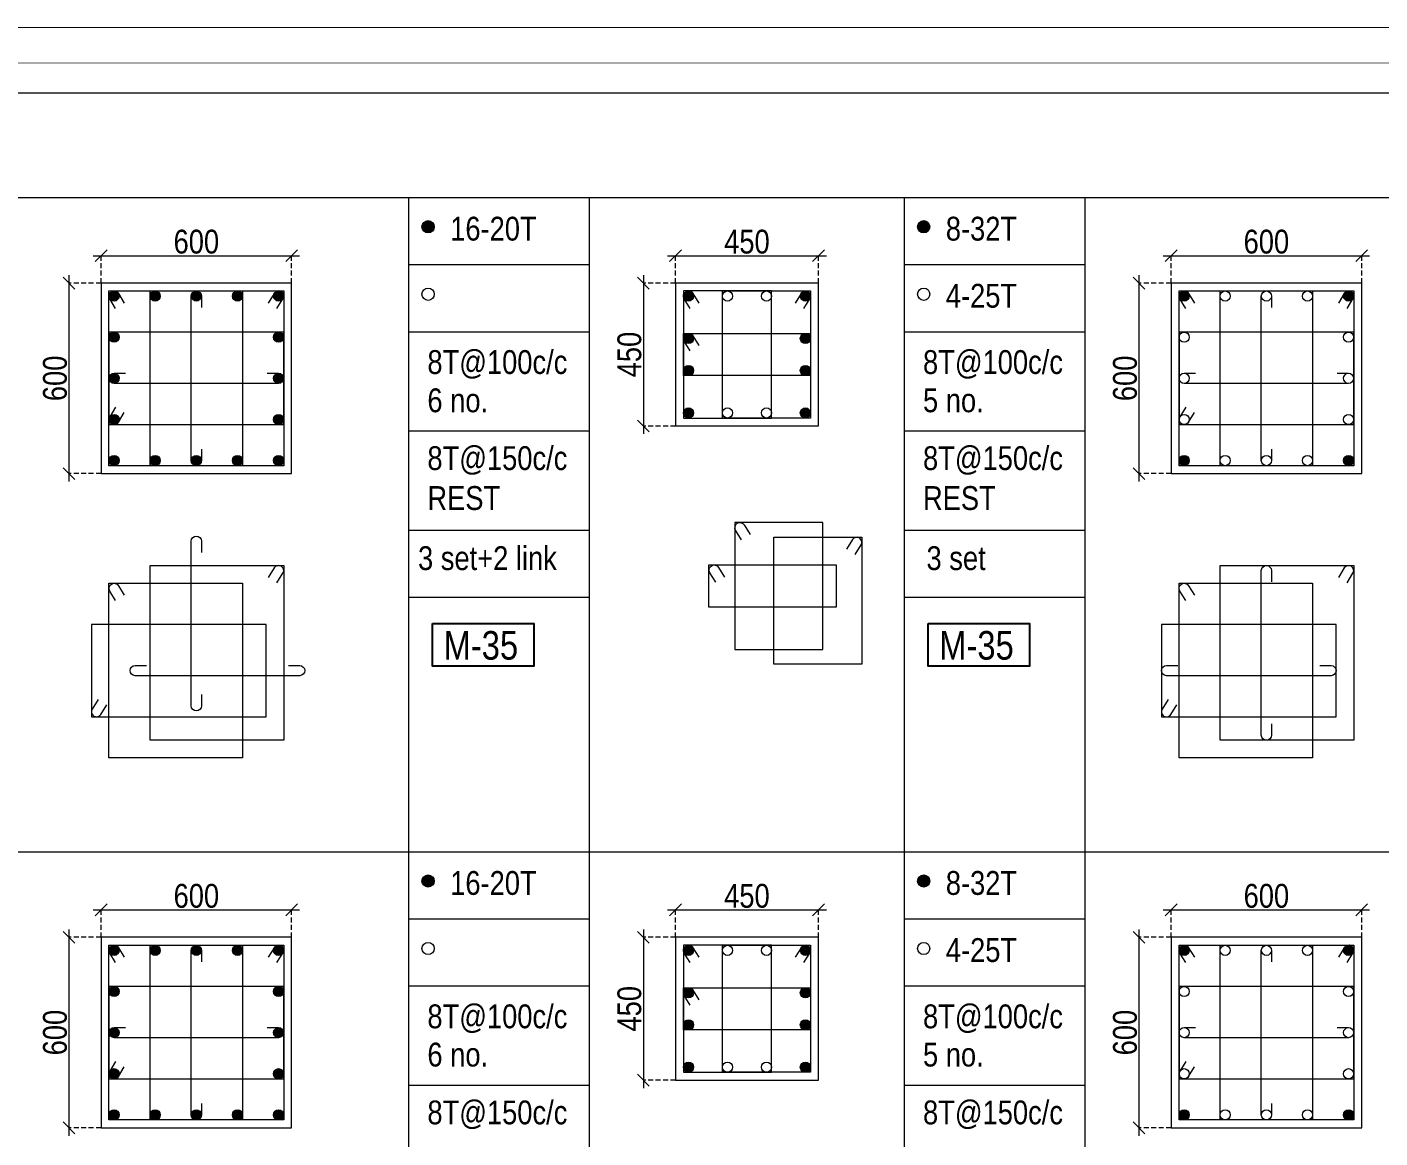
# Model space of a CAD drawing. Header units: millimetres. Extents: x 1112055 to 3390982, y -148532 to 766891.
# Drawn here: x 2287195 to 2304231, y 664612 to 678602 of the extents above; entities that cross this region are included whole.
import ezdxf
from ezdxf.enums import TextEntityAlignment as Align

# ---------------------------------------------------------------- set-up
doc = ezdxf.new("R2010")
doc.units = ezdxf.units.MM
doc.header["$PDMODE"] = 35
doc.header["$PDSIZE"] = -25
doc.linetypes.add('DASHED2', pattern=[0.375, 0.25, -0.125])
doc.linetypes.add('Hidden', pattern=[9.525, 6.35, -3.175])
for name, color, linetype, lineweight in [('B COL. SIZE DIM', 220, 'Continuous', 25), ('B COLSCH', 204, 'Continuous', 20), ('B COLUMN', 1, 'Hidden', 9), ('B STEEL', 34, 'Continuous', 15), ('B TITLE BLOCK', 250, 'Continuous', 0)]:
    doc.layers.add(name, color=color, linetype=linetype, lineweight=lineweight)
doc.layers.add('B TEXT', color=7, linetype='Continuous')
doc.styles.add('dim inside', font='romans.shx', dxfattribs={"width": 0.8, "height": 125})
doc.styles.add('SWINC', font='swissc.ttf')
doc.dimstyles.new('dim inside', dxfattribs={"dimtxt": 125, "dimasz": 100, "dimexe": 0, "dimexo": 0, "dimgap": 10, "dimtad": 0, "dimdec": 0, "dimzin": 0, "dimdsep": 46, "dimtxsty": 'dim inside', "dimblk": 'SMALL', "dimcen": 0.09, "dimadec": 0, "dimazin": 0, "dimtfac": 1, "dimtdec": 0, "dimtofl": 0, "dimtmove": 0, "dimatfit": 3, "dimfxl": 1, "dimtolj": 1, "dimtzin": 0, "dimarcsym": 2})

# ---------------------------------------------------------------- blocks, each defined once
blk = doc.blocks.new('_Oblique')
at = {"color": 0, "linetype": 'ByBlock', "lineweight": -2}
blk.add_line((-0.5, -0.5), (0.5, 0.5), dxfattribs=at)
blk = doc.blocks.new('*D3100')
at = {"layer": 'B COL. SIZE DIM', "color": 250, "lineweight": 9, "ltscale": 250, "transparency": 16777216}
blk.add_line((2288027, 667484), (2290627, 667484), dxfattribs=at)
at = {"layer": 'B COL. SIZE DIM', "color": 250, "linetype": 'DASHED2', "lineweight": 9, "ltscale": 250, "transparency": 16777216}
for p, q in [((2288127, 667139), (2288127, 667484)), ((2290527, 667139), (2290527, 667484))]:
    blk.add_line(p, q, dxfattribs=at)
at = {"layer": 'Defpoints', "color": 0, "transparency": 16777216}
for p in [(2290527, 667484), (2288127, 667139), (2290527, 667139)]:
    blk.add_point(p, dxfattribs=at)
at = {"layer": 'B COL. SIZE DIM', "color": 250, "lineweight": 9, "transparency": 16777216, "xscale": 150, "yscale": 150, "zscale": 150, "rotation": 180}
blk.add_blockref('_Oblique', (2288127, 667484), dxfattribs=at)
at = {"layer": 'B COL. SIZE DIM', "color": 250, "lineweight": 9, "transparency": 16777216, "xscale": 150, "yscale": 150, "zscale": 150}
blk.add_blockref('_Oblique', (2290527, 667484), dxfattribs=at)
at = {"layer": 'B COL. SIZE DIM', "color": 6, "transparency": 16777216, "insert": (2289327, 667659), "char_height": 300, "attachment_point": 5, "style": 'SWINC'}
blk.add_mtext('\\A1;600', dxfattribs=at)
blk = doc.blocks.new('*D3101')
at = {"layer": 'B COL. SIZE DIM', "color": 250, "lineweight": 9, "ltscale": 250, "transparency": 16777216}
blk.add_line((2287723, 667239), (2287723, 664639), dxfattribs=at)
at = {"layer": 'B COL. SIZE DIM', "color": 250, "linetype": 'DASHED2', "lineweight": 9, "ltscale": 250, "transparency": 16777216}
for p, q in [((2288127, 667139), (2287723, 667139)), ((2288127, 664739), (2287723, 664739))]:
    blk.add_line(p, q, dxfattribs=at)
at = {"layer": 'Defpoints', "color": 0, "transparency": 16777216}
for p in [(2288127, 667139), (2287723, 664739), (2288127, 664739)]:
    blk.add_point(p, dxfattribs=at)
at = {"layer": 'B COL. SIZE DIM', "color": 250, "lineweight": 9, "transparency": 16777216, "xscale": 150, "yscale": 150, "zscale": 150}
for p, rotation in [((2287723, 667139), 90), ((2287723, 664739), 270)]:
    blk.add_blockref('_Oblique', p, dxfattribs=dict(at, rotation=rotation))
at = {"layer": 'B COL. SIZE DIM', "color": 6, "transparency": 16777216, "insert": (2287548, 665939), "char_height": 300, "attachment_point": 5, "rotation": 90, "style": 'SWINC'}
blk.add_mtext('\\A1;600', dxfattribs=at)
blk = doc.blocks.new('*D3102')
at = {"layer": 'B COL. SIZE DIM', "color": 250, "lineweight": 9, "ltscale": 250, "transparency": 16777216}
blk.add_line((2288027, 675723), (2290627, 675723), dxfattribs=at)
at = {"layer": 'B COL. SIZE DIM', "color": 250, "linetype": 'DASHED2', "lineweight": 9, "ltscale": 250, "transparency": 16777216}
for p, q in [((2288127, 675378), (2288127, 675723)), ((2290527, 675378), (2290527, 675723))]:
    blk.add_line(p, q, dxfattribs=at)
at = {"layer": 'Defpoints', "color": 0, "transparency": 16777216}
for p in [(2290527, 675723), (2288127, 675378), (2290527, 675378)]:
    blk.add_point(p, dxfattribs=at)
at = {"layer": 'B COL. SIZE DIM', "color": 250, "lineweight": 9, "transparency": 16777216, "xscale": 150, "yscale": 150, "zscale": 150, "rotation": 180}
blk.add_blockref('_Oblique', (2288127, 675723), dxfattribs=at)
at = {"layer": 'B COL. SIZE DIM', "color": 250, "lineweight": 9, "transparency": 16777216, "xscale": 150, "yscale": 150, "zscale": 150}
blk.add_blockref('_Oblique', (2290527, 675723), dxfattribs=at)
at = {"layer": 'B COL. SIZE DIM', "color": 6, "transparency": 16777216, "insert": (2289327, 675898), "char_height": 300, "attachment_point": 5, "style": 'SWINC'}
blk.add_mtext('\\A1;600', dxfattribs=at)
blk = doc.blocks.new('*D3103')
at = {"layer": 'B COL. SIZE DIM', "color": 250, "lineweight": 9, "ltscale": 250, "transparency": 16777216}
blk.add_line((2287723, 675478), (2287723, 672878), dxfattribs=at)
at = {"layer": 'B COL. SIZE DIM', "color": 250, "linetype": 'DASHED2', "lineweight": 9, "ltscale": 250, "transparency": 16777216}
for p, q in [((2288127, 675378), (2287723, 675378)), ((2288127, 672978), (2287723, 672978))]:
    blk.add_line(p, q, dxfattribs=at)
at = {"layer": 'Defpoints', "color": 0, "transparency": 16777216}
for p in [(2288127, 675378), (2287723, 672978), (2288127, 672978)]:
    blk.add_point(p, dxfattribs=at)
at = {"layer": 'B COL. SIZE DIM', "color": 250, "lineweight": 9, "transparency": 16777216, "xscale": 150, "yscale": 150, "zscale": 150}
for p, rotation in [((2287723, 675378), 90), ((2287723, 672978), 270)]:
    blk.add_blockref('_Oblique', p, dxfattribs=dict(at, rotation=rotation))
at = {"layer": 'B COL. SIZE DIM', "color": 6, "transparency": 16777216, "insert": (2287548, 674178), "char_height": 300, "attachment_point": 5, "rotation": 90, "style": 'SWINC'}
blk.add_mtext('\\A1;600', dxfattribs=at)
blk = doc.blocks.new('*D3112')
at = {"layer": 'B COL. SIZE DIM', "color": 250, "lineweight": 9, "ltscale": 250, "transparency": 16777216}
blk.add_line((2295260, 667484), (2297260, 667484), dxfattribs=at)
at = {"layer": 'B COL. SIZE DIM', "color": 250, "linetype": 'DASHED2', "lineweight": 9, "ltscale": 250, "transparency": 16777216}
for p, q in [((2295360, 667139), (2295360, 667484)), ((2297160, 667139), (2297160, 667484))]:
    blk.add_line(p, q, dxfattribs=at)
at = {"layer": 'Defpoints', "color": 0, "transparency": 16777216}
for p in [(2297160, 667484), (2295360, 667139), (2297160, 667139)]:
    blk.add_point(p, dxfattribs=at)
at = {"layer": 'B COL. SIZE DIM', "color": 250, "lineweight": 9, "transparency": 16777216, "xscale": 150, "yscale": 150, "zscale": 150, "rotation": 180}
blk.add_blockref('_Oblique', (2295360, 667484), dxfattribs=at)
at = {"layer": 'B COL. SIZE DIM', "color": 250, "lineweight": 9, "transparency": 16777216, "xscale": 150, "yscale": 150, "zscale": 150}
blk.add_blockref('_Oblique', (2297160, 667484), dxfattribs=at)
at = {"layer": 'B COL. SIZE DIM', "color": 6, "transparency": 16777216, "insert": (2296260, 667659), "char_height": 300, "attachment_point": 5, "style": 'SWINC'}
blk.add_mtext('\\A1;450', dxfattribs=at)
blk = doc.blocks.new('*D3113')
at = {"layer": 'B COL. SIZE DIM', "color": 250, "lineweight": 9, "ltscale": 250, "transparency": 16777216}
blk.add_line((2294956, 667239), (2294956, 665239), dxfattribs=at)
at = {"layer": 'B COL. SIZE DIM', "color": 250, "linetype": 'DASHED2', "lineweight": 9, "ltscale": 250, "transparency": 16777216}
for p, q in [((2295360, 667139), (2294956, 667139)), ((2295360, 665339), (2294956, 665339))]:
    blk.add_line(p, q, dxfattribs=at)
at = {"layer": 'Defpoints', "color": 0, "transparency": 16777216}
for p in [(2295360, 667139), (2294956, 665339), (2295360, 665339)]:
    blk.add_point(p, dxfattribs=at)
at = {"layer": 'B COL. SIZE DIM', "color": 250, "lineweight": 9, "transparency": 16777216, "xscale": 150, "yscale": 150, "zscale": 150}
for p, rotation in [((2294956, 667139), 90), ((2294956, 665339), 270)]:
    blk.add_blockref('_Oblique', p, dxfattribs=dict(at, rotation=rotation))
at = {"layer": 'B COL. SIZE DIM', "color": 6, "transparency": 16777216, "insert": (2294781, 666239), "char_height": 300, "attachment_point": 5, "rotation": 90, "style": 'SWINC'}
blk.add_mtext('\\A1;450', dxfattribs=at)
blk = doc.blocks.new('*D3114')
at = {"layer": 'B COL. SIZE DIM', "color": 250, "lineweight": 9, "ltscale": 250, "transparency": 16777216}
blk.add_line((2295260, 675723), (2297260, 675723), dxfattribs=at)
at = {"layer": 'B COL. SIZE DIM', "color": 250, "linetype": 'DASHED2', "lineweight": 9, "ltscale": 250, "transparency": 16777216}
for p, q in [((2295360, 675378), (2295360, 675723)), ((2297160, 675378), (2297160, 675723))]:
    blk.add_line(p, q, dxfattribs=at)
at = {"layer": 'Defpoints', "color": 0, "transparency": 16777216}
for p in [(2297160, 675723), (2295360, 675378), (2297160, 675378)]:
    blk.add_point(p, dxfattribs=at)
at = {"layer": 'B COL. SIZE DIM', "color": 250, "lineweight": 9, "transparency": 16777216, "xscale": 150, "yscale": 150, "zscale": 150, "rotation": 180}
blk.add_blockref('_Oblique', (2295360, 675723), dxfattribs=at)
at = {"layer": 'B COL. SIZE DIM', "color": 250, "lineweight": 9, "transparency": 16777216, "xscale": 150, "yscale": 150, "zscale": 150}
blk.add_blockref('_Oblique', (2297160, 675723), dxfattribs=at)
at = {"layer": 'B COL. SIZE DIM', "color": 6, "transparency": 16777216, "insert": (2296260, 675898), "char_height": 300, "attachment_point": 5, "style": 'SWINC'}
blk.add_mtext('\\A1;450', dxfattribs=at)
blk = doc.blocks.new('*D3115')
at = {"layer": 'B COL. SIZE DIM', "color": 250, "lineweight": 9, "ltscale": 250, "transparency": 16777216}
blk.add_line((2294956, 675478), (2294956, 673478), dxfattribs=at)
at = {"layer": 'B COL. SIZE DIM', "color": 250, "linetype": 'DASHED2', "lineweight": 9, "ltscale": 250, "transparency": 16777216}
for p, q in [((2295360, 675378), (2294956, 675378)), ((2295360, 673578), (2294956, 673578))]:
    blk.add_line(p, q, dxfattribs=at)
at = {"layer": 'Defpoints', "color": 0, "transparency": 16777216}
for p in [(2295360, 675378), (2294956, 673578), (2295360, 673578)]:
    blk.add_point(p, dxfattribs=at)
at = {"layer": 'B COL. SIZE DIM', "color": 250, "lineweight": 9, "transparency": 16777216, "xscale": 150, "yscale": 150, "zscale": 150}
for p, rotation in [((2294956, 675378), 90), ((2294956, 673578), 270)]:
    blk.add_blockref('_Oblique', p, dxfattribs=dict(at, rotation=rotation))
at = {"layer": 'B COL. SIZE DIM', "color": 6, "transparency": 16777216, "insert": (2294781, 674478), "char_height": 300, "attachment_point": 5, "rotation": 90, "style": 'SWINC'}
blk.add_mtext('\\A1;450', dxfattribs=at)
blk = doc.blocks.new('*D3124')
at = {"layer": 'B COL. SIZE DIM', "color": 250, "lineweight": 9, "ltscale": 250, "transparency": 16777216}
blk.add_line((2301501, 667484), (2304101, 667484), dxfattribs=at)
at = {"layer": 'B COL. SIZE DIM', "color": 250, "linetype": 'DASHED2', "lineweight": 9, "ltscale": 250, "transparency": 16777216}
for p, q in [((2301601, 667139), (2301601, 667484)), ((2304001, 667139), (2304001, 667484))]:
    blk.add_line(p, q, dxfattribs=at)
at = {"layer": 'Defpoints', "color": 0, "transparency": 16777216}
for p in [(2304001, 667484), (2301601, 667139), (2304001, 667139)]:
    blk.add_point(p, dxfattribs=at)
at = {"layer": 'B COL. SIZE DIM', "color": 250, "lineweight": 9, "transparency": 16777216, "xscale": 150, "yscale": 150, "zscale": 150, "rotation": 180}
blk.add_blockref('_Oblique', (2301601, 667484), dxfattribs=at)
at = {"layer": 'B COL. SIZE DIM', "color": 250, "lineweight": 9, "transparency": 16777216, "xscale": 150, "yscale": 150, "zscale": 150}
blk.add_blockref('_Oblique', (2304001, 667484), dxfattribs=at)
at = {"layer": 'B COL. SIZE DIM', "color": 6, "transparency": 16777216, "insert": (2302801, 667659), "char_height": 300, "attachment_point": 5, "style": 'SWINC'}
blk.add_mtext('\\A1;600', dxfattribs=at)
blk = doc.blocks.new('*D3125')
at = {"layer": 'B COL. SIZE DIM', "color": 250, "lineweight": 9, "ltscale": 250, "transparency": 16777216}
blk.add_line((2301197, 667239), (2301197, 664639), dxfattribs=at)
at = {"layer": 'B COL. SIZE DIM', "color": 250, "linetype": 'DASHED2', "lineweight": 9, "ltscale": 250, "transparency": 16777216}
for p, q in [((2301601, 667139), (2301197, 667139)), ((2301601, 664739), (2301197, 664739))]:
    blk.add_line(p, q, dxfattribs=at)
at = {"layer": 'Defpoints', "color": 0, "transparency": 16777216}
for p in [(2301601, 667139), (2301197, 664739), (2301601, 664739)]:
    blk.add_point(p, dxfattribs=at)
at = {"layer": 'B COL. SIZE DIM', "color": 250, "lineweight": 9, "transparency": 16777216, "xscale": 150, "yscale": 150, "zscale": 150}
for p, rotation in [((2301197, 667139), 90), ((2301197, 664739), 270)]:
    blk.add_blockref('_Oblique', p, dxfattribs=dict(at, rotation=rotation))
at = {"layer": 'B COL. SIZE DIM', "color": 6, "transparency": 16777216, "insert": (2301022, 665939), "char_height": 300, "attachment_point": 5, "rotation": 90, "style": 'SWINC'}
blk.add_mtext('\\A1;600', dxfattribs=at)
blk = doc.blocks.new('*D3126')
at = {"layer": 'B COL. SIZE DIM', "color": 250, "lineweight": 9, "ltscale": 250, "transparency": 16777216}
blk.add_line((2301501, 675723), (2304101, 675723), dxfattribs=at)
at = {"layer": 'B COL. SIZE DIM', "color": 250, "linetype": 'DASHED2', "lineweight": 9, "ltscale": 250, "transparency": 16777216}
for p, q in [((2301601, 675378), (2301601, 675723)), ((2304001, 675378), (2304001, 675723))]:
    blk.add_line(p, q, dxfattribs=at)
at = {"layer": 'Defpoints', "color": 0, "transparency": 16777216}
for p in [(2304001, 675723), (2301601, 675378), (2304001, 675378)]:
    blk.add_point(p, dxfattribs=at)
at = {"layer": 'B COL. SIZE DIM', "color": 250, "lineweight": 9, "transparency": 16777216, "xscale": 150, "yscale": 150, "zscale": 150, "rotation": 180}
blk.add_blockref('_Oblique', (2301601, 675723), dxfattribs=at)
at = {"layer": 'B COL. SIZE DIM', "color": 250, "lineweight": 9, "transparency": 16777216, "xscale": 150, "yscale": 150, "zscale": 150}
blk.add_blockref('_Oblique', (2304001, 675723), dxfattribs=at)
at = {"layer": 'B COL. SIZE DIM', "color": 6, "transparency": 16777216, "insert": (2302801, 675898), "char_height": 300, "attachment_point": 5, "style": 'SWINC'}
blk.add_mtext('\\A1;600', dxfattribs=at)
blk = doc.blocks.new('*D3127')
at = {"layer": 'B COL. SIZE DIM', "color": 250, "lineweight": 9, "ltscale": 250, "transparency": 16777216}
blk.add_line((2301197, 675478), (2301197, 672878), dxfattribs=at)
at = {"layer": 'B COL. SIZE DIM', "color": 250, "linetype": 'DASHED2', "lineweight": 9, "ltscale": 250, "transparency": 16777216}
for p, q in [((2301601, 675378), (2301197, 675378)), ((2301601, 672978), (2301197, 672978))]:
    blk.add_line(p, q, dxfattribs=at)
at = {"layer": 'Defpoints', "color": 0, "transparency": 16777216}
for p in [(2301601, 675378), (2301197, 672978), (2301601, 672978)]:
    blk.add_point(p, dxfattribs=at)
at = {"layer": 'B COL. SIZE DIM', "color": 250, "lineweight": 9, "transparency": 16777216, "xscale": 150, "yscale": 150, "zscale": 150}
for p, rotation in [((2301197, 675378), 90), ((2301197, 672978), 270)]:
    blk.add_blockref('_Oblique', p, dxfattribs=dict(at, rotation=rotation))
at = {"layer": 'B COL. SIZE DIM', "color": 6, "transparency": 16777216, "insert": (2301022, 674178), "char_height": 300, "attachment_point": 5, "rotation": 90, "style": 'SWINC'}
blk.add_mtext('\\A1;600', dxfattribs=at)

msp = doc.modelspace()

# ---------------------------------------------------------------- hatches: boundary and pattern name
at = {"layer": 'B STEEL', "lineweight": 9, "ltscale": 0.5}
h = msp.add_hatch(color=34, dxfattribs=at)
edge = h.paths.add_edge_path()
edge.add_arc((2292245, 676087.6), 76.8, 0, 360)
h = msp.add_hatch(color=34, dxfattribs=at)
edge = h.paths.add_edge_path()
edge.add_arc((2298485.8, 676087.6), 76.8, 0, 360)
h = msp.add_hatch(color=34, dxfattribs=at)
edge = h.paths.add_edge_path()
edge.add_arc((2288290.6, 675214.5), 64, 0, 360)
h = msp.add_hatch(color=34, dxfattribs=at)
edge = h.paths.add_edge_path()
edge.add_arc((2288808.6, 675214.5), 64, 180, 540, ccw=False)
h = msp.add_hatch(color=34, dxfattribs=at)
edge = h.paths.add_edge_path()
edge.add_arc((2289326.6, 675214.5), 64, 180, 540, ccw=False)
h = msp.add_hatch(color=34, dxfattribs=at)
edge = h.paths.add_edge_path()
edge.add_arc((2289844.6, 675214.5), 64, 180, 540, ccw=False)
h = msp.add_hatch(color=34, dxfattribs=at)
edge = h.paths.add_edge_path()
edge.add_arc((2290362.6, 675214.5), 64, 180, 540, ccw=False)
h = msp.add_hatch(color=34, dxfattribs=at)
edge = h.paths.add_edge_path()
edge.add_arc((2295524.1, 675214.5), 64, 0, 360)
h = msp.add_hatch(color=34, dxfattribs=at)
edge = h.paths.add_edge_path()
edge.add_arc((2296996.1, 675214.5), 64, 180, 540, ccw=False)
h = msp.add_hatch(color=34, dxfattribs=at)
edge = h.paths.add_edge_path()
edge.add_arc((2301765, 675214.5), 64, 0, 360)
h = msp.add_hatch(color=34, dxfattribs=at)
edge = h.paths.add_edge_path()
edge.add_arc((2303836.9, 675214.5), 64, 180, 540, ccw=False)
h = msp.add_hatch(color=34, dxfattribs=at)
edge = h.paths.add_edge_path()
edge.add_arc((2288290.6, 674696.5), 64, 180, 540, ccw=False)
h = msp.add_hatch(color=34, dxfattribs=at)
edge = h.paths.add_edge_path()
edge.add_arc((2290362.6, 674696.5), 64, 180, 540, ccw=False)
at = {"layer": 'B STEEL'}
h = msp.add_hatch(color=34, dxfattribs=at)
edge = h.paths.add_edge_path()
edge.add_arc((2295524.1, 674680.1), 64, 0, 360)
h = msp.add_hatch(color=34, dxfattribs=at)
edge = h.paths.add_edge_path()
edge.add_arc((2296996.1, 674680.1), 64, 0, 360)
h = msp.add_hatch(color=34, dxfattribs=at)
edge = h.paths.add_edge_path()
edge.add_arc((2295524.1, 674276.9), 64, 0, 360)
h = msp.add_hatch(color=34, dxfattribs=at)
edge = h.paths.add_edge_path()
edge.add_arc((2296996.1, 674276.9), 64, 0, 360)
at = {"layer": 'B STEEL', "lineweight": 9, "ltscale": 0.5}
h = msp.add_hatch(color=34, dxfattribs=at)
edge = h.paths.add_edge_path()
edge.add_arc((2288290.6, 674178.5), 64, 180, 540, ccw=False)
h = msp.add_hatch(color=34, dxfattribs=at)
edge = h.paths.add_edge_path()
edge.add_arc((2290362.6, 674178.5), 64, 180, 540, ccw=False)
h = msp.add_hatch(color=34, dxfattribs=at)
edge = h.paths.add_edge_path()
edge.add_arc((2295524.1, 673742.5), 64, 0, 360, ccw=False)
h = msp.add_hatch(color=34, dxfattribs=at)
edge = h.paths.add_edge_path()
edge.add_arc((2296996.1, 673742.5), 64, -180, 180)
h = msp.add_hatch(color=34, dxfattribs=at)
edge = h.paths.add_edge_path()
edge.add_arc((2288290.6, 673660.5), 64, 180, 540, ccw=False)
h = msp.add_hatch(color=34, dxfattribs=at)
edge = h.paths.add_edge_path()
edge.add_arc((2290362.6, 673660.5), 64, 180, 540, ccw=False)
h = msp.add_hatch(color=34, dxfattribs=at)
edge = h.paths.add_edge_path()
edge.add_arc((2288290.6, 673142.5), 64, 0, 360, ccw=False)
h = msp.add_hatch(color=34, dxfattribs=at)
edge = h.paths.add_edge_path()
edge.add_arc((2288808.6, 673142.5), 64, 180, 540, ccw=False)
h = msp.add_hatch(color=34, dxfattribs=at)
edge = h.paths.add_edge_path()
edge.add_arc((2289326.6, 673142.5), 64, 180, 540, ccw=False)
h = msp.add_hatch(color=34, dxfattribs=at)
edge = h.paths.add_edge_path()
edge.add_arc((2289844.6, 673142.5), 64, 180, 540, ccw=False)
h = msp.add_hatch(color=34, dxfattribs=at)
edge = h.paths.add_edge_path()
edge.add_arc((2290362.6, 673142.5), 64, -180, 180)
h = msp.add_hatch(color=34, dxfattribs=at)
edge = h.paths.add_edge_path()
edge.add_arc((2301765, 673142.5), 64, 0, 360, ccw=False)
h = msp.add_hatch(color=34, dxfattribs=at)
edge = h.paths.add_edge_path()
edge.add_arc((2303836.9, 673142.5), 64, -180, 180)
h = msp.add_hatch(color=34, dxfattribs=at)
edge = h.paths.add_edge_path()
edge.add_arc((2292245, 667847.8), 76.8, 0, 360)
h = msp.add_hatch(color=34, dxfattribs=at)
edge = h.paths.add_edge_path()
edge.add_arc((2298485.8, 667847.8), 76.8, 0, 360)
h = msp.add_hatch(color=34, dxfattribs=at)
edge = h.paths.add_edge_path()
edge.add_arc((2288290.6, 666974.6), 64, 0, 360)
h = msp.add_hatch(color=34, dxfattribs=at)
edge = h.paths.add_edge_path()
edge.add_arc((2288808.6, 666974.6), 64, 180, 540, ccw=False)
h = msp.add_hatch(color=34, dxfattribs=at)
edge = h.paths.add_edge_path()
edge.add_arc((2289326.6, 666974.6), 64, 180, 540, ccw=False)
h = msp.add_hatch(color=34, dxfattribs=at)
edge = h.paths.add_edge_path()
edge.add_arc((2289844.6, 666974.6), 64, 180, 540, ccw=False)
h = msp.add_hatch(color=34, dxfattribs=at)
edge = h.paths.add_edge_path()
edge.add_arc((2290362.6, 666974.6), 64, 180, 540, ccw=False)
h = msp.add_hatch(color=34, dxfattribs=at)
edge = h.paths.add_edge_path()
edge.add_arc((2295524.1, 666974.6), 64, 0, 360)
h = msp.add_hatch(color=34, dxfattribs=at)
edge = h.paths.add_edge_path()
edge.add_arc((2296996.1, 666974.6), 64, 180, 540, ccw=False)
h = msp.add_hatch(color=34, dxfattribs=at)
edge = h.paths.add_edge_path()
edge.add_arc((2301765, 666974.6), 64, 0, 360)
h = msp.add_hatch(color=34, dxfattribs=at)
edge = h.paths.add_edge_path()
edge.add_arc((2303836.9, 666974.6), 64, 180, 540, ccw=False)
h = msp.add_hatch(color=34, dxfattribs=at)
edge = h.paths.add_edge_path()
edge.add_arc((2288290.6, 666456.6), 64, 180, 540, ccw=False)
h = msp.add_hatch(color=34, dxfattribs=at)
edge = h.paths.add_edge_path()
edge.add_arc((2290362.6, 666456.6), 64, 180, 540, ccw=False)
at = {"layer": 'B STEEL'}
h = msp.add_hatch(color=34, dxfattribs=at)
edge = h.paths.add_edge_path()
edge.add_arc((2295524.1, 666440.2), 64, 0, 360)
h = msp.add_hatch(color=34, dxfattribs=at)
edge = h.paths.add_edge_path()
edge.add_arc((2296996.1, 666440.2), 64, 0, 360)
at = {"layer": 'B STEEL', "lineweight": 9, "ltscale": 0.5}
h = msp.add_hatch(color=34, dxfattribs=at)
edge = h.paths.add_edge_path()
edge.add_arc((2288290.6, 665938.6), 64, 180, 540, ccw=False)
h = msp.add_hatch(color=34, dxfattribs=at)
edge = h.paths.add_edge_path()
edge.add_arc((2290362.6, 665938.6), 64, 180, 540, ccw=False)
at = {"layer": 'B STEEL'}
h = msp.add_hatch(color=34, dxfattribs=at)
edge = h.paths.add_edge_path()
edge.add_arc((2295524.1, 666037), 64, 0, 360)
h = msp.add_hatch(color=34, dxfattribs=at)
edge = h.paths.add_edge_path()
edge.add_arc((2296996.1, 666037), 64, 0, 360)
at = {"layer": 'B STEEL', "lineweight": 9, "ltscale": 0.5}
h = msp.add_hatch(color=34, dxfattribs=at)
edge = h.paths.add_edge_path()
edge.add_arc((2288290.6, 665420.6), 64, 180, 540, ccw=False)
h = msp.add_hatch(color=34, dxfattribs=at)
edge = h.paths.add_edge_path()
edge.add_arc((2290362.6, 665420.6), 64, 180, 540, ccw=False)
h = msp.add_hatch(color=34, dxfattribs=at)
edge = h.paths.add_edge_path()
edge.add_arc((2295524.1, 665502.7), 64, 0, 360, ccw=False)
h = msp.add_hatch(color=34, dxfattribs=at)
edge = h.paths.add_edge_path()
edge.add_arc((2296996.1, 665502.7), 64, -180, 180)
h = msp.add_hatch(color=34, dxfattribs=at)
edge = h.paths.add_edge_path()
edge.add_arc((2288290.6, 664902.7), 64, 0, 360, ccw=False)
h = msp.add_hatch(color=34, dxfattribs=at)
edge = h.paths.add_edge_path()
edge.add_arc((2288808.6, 664902.7), 64, 180, 540, ccw=False)
h = msp.add_hatch(color=34, dxfattribs=at)
edge = h.paths.add_edge_path()
edge.add_arc((2289326.6, 664902.7), 64, 180, 540, ccw=False)
h = msp.add_hatch(color=34, dxfattribs=at)
edge = h.paths.add_edge_path()
edge.add_arc((2289844.6, 664902.7), 64, 180, 540, ccw=False)
h = msp.add_hatch(color=34, dxfattribs=at)
edge = h.paths.add_edge_path()
edge.add_arc((2290362.6, 664902.7), 64, -180, 180)
h = msp.add_hatch(color=34, dxfattribs=at)
edge = h.paths.add_edge_path()
edge.add_arc((2301765, 664902.7), 64, 0, 360, ccw=False)
h = msp.add_hatch(color=34, dxfattribs=at)
edge = h.paths.add_edge_path()
edge.add_arc((2303836.9, 664902.7), 64, -180, 180)

# ---------------------------------------------------------------- linework, layer by layer
at = {"layer": 'B COLSCH', "color": 250, "lineweight": 0}
for p, q in [((2203002.6, 677775), (2375997.6, 677775)), ((2203002.6, 676456), (2375997.6, 676456)), ((2291998.7, 676456), (2291998.7, 627016.9)), ((2294273.1, 676456), (2294273.1, 618141.8)), ((2298239.5, 676456), (2298239.5, 627016.9)), ((2300513.9, 676456), (2300513.9, 618141.8)), ((2291998.7, 675611), (2294273.1, 675611)), ((2298239.5, 675611), (2300513.9, 675611)), ((2291998.7, 674766), (2294273.1, 674766)), ((2298239.5, 674766), (2300513.9, 674766)), ((2291998.7, 673516.2), (2294273.1, 673516.2)), ((2298239.5, 673516.2), (2300513.9, 673516.2)), ((2291998.7, 672266.4), (2294273.1, 672266.4)), ((2298239.5, 672266.4), (2300513.9, 672266.4)), ((2291998.7, 671421.4), (2294273.1, 671421.4)), ((2298239.5, 671421.4), (2300513.9, 671421.4)), ((2203002.6, 668216.1), (2375997.6, 668216.1)), ((2291998.7, 667371.1), (2294273.1, 667371.1)), ((2298239.5, 667371.1), (2300513.9, 667371.1)), ((2291998.7, 666526.1), (2294273.1, 666526.1)), ((2298239.5, 666526.1), (2300513.9, 666526.1)), ((2291998.7, 665276.3), (2294273.1, 665276.3)), ((2298239.5, 665276.3), (2300513.9, 665276.3))]:
    msp.add_line(p, q, dxfattribs=at)
at = {"layer": 'B COLUMN', "color": 1, "linetype": 'ByBlock', "lineweight": 20}
for points in [[(2288126.6, 672978.5), (2290526.6, 672978.5), (2290526.6, 675378.5), (2288126.6, 675378.5)], [(2295360.1, 673578.5), (2297160.1, 673578.5), (2297160.1, 675378.5), (2295360.1, 675378.5)], [(2301600.9, 672978.5), (2304000.9, 672978.5), (2304000.9, 675378.5), (2301600.9, 675378.5)], [(2288126.6, 664738.6), (2290526.6, 664738.6), (2290526.6, 667138.6), (2288126.6, 667138.6)], [(2295360.1, 665338.6), (2297160.1, 665338.6), (2297160.1, 667138.6), (2295360.1, 667138.6)], [(2301600.9, 664738.6), (2304000.9, 664738.6), (2304000.9, 667138.6), (2301600.9, 667138.6)]]:
    msp.add_lwpolyline(points, close=True, dxfattribs=at)
at = {"layer": 'B STEEL', "color": 34, "lineweight": 9, "ltscale": 0.5}
for points in [[(2288310.8, 675059.4), (2288236.1, 675180.9, -1), (2288345.1, 675248), (2288419.9, 675126.5)], [(2289390.6, 673285.1), (2289390.6, 673142.5, -1), (2289262.6, 673142.5), (2289262.6, 675214.5, -1), (2289390.6, 675214.5), (2289390.6, 675071.8)], [(2290342.3, 675059.4), (2290417.1, 675180.9, 1), (2290308, 675248), (2290233.3, 675126.5)], [(2295544.4, 675059.4), (2295469.6, 675180.9, -1), (2295578.7, 675248), (2295653.4, 675126.5)], [(2296975.9, 675059.4), (2297050.6, 675180.9, 1), (2296941.6, 675248), (2296866.8, 675126.5)], [(2301785.2, 675059.4), (2301710.4, 675180.9, -1), (2301819.5, 675248), (2301894.2, 675126.5)], [(2302865, 673285.1), (2302865, 673142.5, -1), (2302736.9, 673142.5), (2302736.9, 675214.5, -1), (2302865, 675214.5), (2302865, 675071.8)], [(2303816.7, 675059.4), (2303891.4, 675180.9, 1), (2303782.4, 675248), (2303707.6, 675126.5)], [(2295544.4, 674525), (2295469.6, 674646.5, -1), (2295578.7, 674713.6), (2295653.4, 674592.1)], [(2290219.9, 674242.5), (2290362.6, 674242.5, -1), (2290362.6, 674114.5), (2288290.6, 674114.5, -1), (2288290.6, 674242.5), (2288433.2, 674242.5)], [(2303694.3, 674242.5), (2303836.9, 674242.5, -1), (2303836.9, 674114.5), (2301765, 674114.5, -1), (2301765, 674242.5), (2301907.6, 674242.5)], [(2288310.8, 673815.5), (2288236.1, 673694, 1), (2288345.1, 673626.9), (2288419.9, 673748.4)], [(2301785.2, 673815.5), (2301710.4, 673694, 1), (2301819.5, 673626.9), (2301894.2, 673748.4)], [(2296192.5, 672143.7), (2296117.7, 672265.2, -1), (2296226.7, 672332.3), (2296301.5, 672210.8)], [(2289390.6, 670197.7), (2289390.6, 670055, -1), (2289262.6, 670055), (2289262.6, 672127, -1), (2289390.6, 672127), (2289390.6, 671984.3)], [(2297623.9, 671958.1), (2297698.7, 672079.6, 1), (2297589.7, 672146.7), (2297514.9, 672025.2)], [(2290342.3, 671601.7), (2290417.1, 671723.1, 1), (2290308, 671790.2), (2290233.3, 671668.8)], [(2295866.6, 671609.3), (2295791.8, 671730.8, -1), (2295900.9, 671797.9), (2295975.6, 671676.4)], [(2302865, 669827.4), (2302865, 669684.7, -1), (2302736.9, 669684.7), (2302736.9, 671756.7, -1), (2302865, 671756.7), (2302865, 671614)], [(2303816.7, 671601.7), (2303891.4, 671723.1, 1), (2303782.4, 671790.2), (2303707.6, 671668.8)], [(2288310.8, 671378.6), (2288236.1, 671500.1, -1), (2288345.1, 671567.2), (2288419.9, 671445.7)], [(2301785.2, 671378.6), (2301710.4, 671500.1, -1), (2301819.5, 671567.2), (2301894.2, 671445.7)], [(2290485.5, 670561.6), (2290628.1, 670561.6, -1), (2290628.1, 670433.6), (2288556.2, 670433.6, -1), (2288556.2, 670561.6), (2288698.8, 670561.6)], [(2303473, 670561.6), (2303615.6, 670561.6, -1), (2303615.6, 670433.6), (2301543.7, 670433.6, -1), (2301543.7, 670561.6), (2301686.3, 670561.6)], [(2288089.6, 670134.7), (2288014.8, 670013.2, 1), (2288123.8, 669946.1), (2288198.6, 670067.6)], [(2301563.9, 670134.7), (2301489.2, 670013.2, 1), (2301598.2, 669946.1), (2301673, 670067.6)], [(2288310.8, 666819.6), (2288236.1, 666941.1, -1), (2288345.1, 667008.2), (2288419.9, 666886.7)], [(2289390.6, 665045.3), (2289390.6, 664902.7, -1), (2289262.6, 664902.7), (2289262.6, 666974.6, -1), (2289390.6, 666974.6), (2289390.6, 666832)], [(2290342.3, 666819.6), (2290417.1, 666941.1, 1), (2290308, 667008.2), (2290233.3, 666886.7)], [(2295544.4, 666819.6), (2295469.6, 666941.1, -1), (2295578.7, 667008.2), (2295653.4, 666886.7)], [(2296975.9, 666819.6), (2297050.6, 666941.1, 1), (2296941.6, 667008.2), (2296866.8, 666886.7)], [(2301785.2, 666819.6), (2301710.4, 666941.1, -1), (2301819.5, 667008.2), (2301894.2, 666886.7)], [(2302865, 665045.3), (2302865, 664902.7, -1), (2302736.9, 664902.7), (2302736.9, 666974.6, -1), (2302865, 666974.6), (2302865, 666832)], [(2303816.7, 666819.6), (2303891.4, 666941.1, 1), (2303782.4, 667008.2), (2303707.6, 666886.7)], [(2295544.4, 666285.2), (2295469.6, 666406.7, -1), (2295578.7, 666473.8), (2295653.4, 666352.3)], [(2290219.9, 666002.7), (2290362.6, 666002.7, -1), (2290362.6, 665874.6), (2288290.6, 665874.6, -1), (2288290.6, 666002.7), (2288433.2, 666002.7)], [(2303694.3, 666002.7), (2303836.9, 666002.7, -1), (2303836.9, 665874.6), (2301765, 665874.6, -1), (2301765, 666002.7), (2301907.6, 666002.7)], [(2288310.8, 665575.7), (2288236.1, 665454.2, 1), (2288345.1, 665387.1), (2288419.9, 665508.6)], [(2301785.2, 665575.7), (2301710.4, 665454.2, 1), (2301819.5, 665387.1), (2301894.2, 665508.6)]]:
    msp.add_lwpolyline(points, format="xyb", dxfattribs=at)
for points in [[(2289908.6, 675278.5), (2289908.6, 673078.5), (2288226.6, 673078.5), (2288226.6, 675278.5)], [(2290426.6, 675278.5), (2290426.6, 673078.5), (2288744.6, 673078.5), (2288744.6, 675278.5)], [(2295460.1, 673678.5), (2296569.5, 673678.5), (2296569.5, 675278.5), (2295460.1, 675278.5)], [(2297060.1, 673678.5), (2295950.8, 673678.5), (2295950.8, 675278.5), (2297060.1, 675278.5)], [(2303383, 675278.5), (2303383, 673078.5), (2301700.9, 673078.5), (2301700.9, 675278.5)], [(2303900.9, 675278.5), (2303900.9, 673078.5), (2302218.9, 673078.5), (2302218.9, 675278.5)], [(2288226.6, 673596.5), (2290426.6, 673596.5), (2290426.6, 674760.5), (2288226.6, 674760.5)], [(2295460.1, 674744.1), (2297060.1, 674744.1), (2297060.1, 674212.9), (2295460.1, 674212.9)], [(2301700.9, 673596.5), (2303900.9, 673596.5), (2303900.9, 674760.5), (2301700.9, 674760.5)], [(2296108.2, 670762.8), (2297217.5, 670762.8), (2297217.5, 672362.8), (2296108.2, 672362.8)], [(2297708.2, 670577.2), (2296598.8, 670577.2), (2296598.8, 672177.2), (2297708.2, 672177.2)], [(2290426.6, 671820.7), (2290426.6, 669620.7), (2288744.6, 669620.7), (2288744.6, 671820.7)], [(2295782.3, 671828.4), (2297382.3, 671828.4), (2297382.3, 671297.2), (2295782.3, 671297.2)], [(2303900.9, 671820.7), (2303900.9, 669620.7), (2302218.9, 669620.7), (2302218.9, 671820.7)], [(2289908.6, 671597.6), (2289908.6, 669397.6), (2288226.6, 669397.6), (2288226.6, 671597.6)], [(2303383, 671597.6), (2303383, 669397.6), (2301700.9, 669397.6), (2301700.9, 671597.6)], [(2288005.3, 669915.6), (2290205.3, 669915.6), (2290205.3, 671079.6), (2288005.3, 671079.6)], [(2301479.7, 669915.6), (2303679.7, 669915.6), (2303679.7, 671079.6), (2301479.7, 671079.6)], [(2289908.6, 667038.6), (2289908.6, 664838.6), (2288226.6, 664838.6), (2288226.6, 667038.6)], [(2290426.6, 667038.6), (2290426.6, 664838.6), (2288744.6, 664838.6), (2288744.6, 667038.6)], [(2295460.1, 665438.6), (2296569.5, 665438.6), (2296569.5, 667038.6), (2295460.1, 667038.6)], [(2297060.1, 665438.6), (2295950.8, 665438.6), (2295950.8, 667038.6), (2297060.1, 667038.6)], [(2303383, 667038.6), (2303383, 664838.6), (2301700.9, 664838.6), (2301700.9, 667038.6)], [(2303900.9, 667038.6), (2303900.9, 664838.6), (2302218.9, 664838.6), (2302218.9, 667038.6)], [(2288226.6, 665356.6), (2290426.6, 665356.6), (2290426.6, 666520.6), (2288226.6, 666520.6)], [(2295460.1, 666504.2), (2297060.1, 666504.2), (2297060.1, 665973), (2295460.1, 665973)], [(2301700.9, 665356.6), (2303900.9, 665356.6), (2303900.9, 666520.6), (2301700.9, 666520.6)]]:
    msp.add_lwpolyline(points, close=True, dxfattribs=at)
for centre, radius in [((2292245, 676087.6), 76.8), ((2298485.8, 676087.6), 76.8), ((2292245, 675237.4), 76.8), ((2298485.8, 675237.4), 76.8), ((2288290.6, 675214.5), 64), ((2288808.6, 675214.5), 64), ((2289326.6, 675214.5), 64), ((2289844.6, 675214.5), 64), ((2290362.6, 675214.5), 64), ((2295524.1, 675214.5), 64), ((2296014.8, 675214.5), 64), ((2296505.5, 675214.5), 64), ((2296996.1, 675214.5), 64), ((2301765, 675214.5), 64), ((2302283, 675214.5), 64), ((2302800.9, 675214.5), 64), ((2303318.9, 675214.5), 64), ((2303836.9, 675214.5), 64), ((2288290.6, 674696.5), 64), ((2290362.6, 674696.5), 64), ((2295524.1, 674680.1), 64), ((2296996.1, 674680.1), 64), ((2301765, 674696.5), 64), ((2303836.9, 674696.5), 64), ((2295524.1, 674276.9), 64), ((2296996.1, 674276.9), 64), ((2288290.6, 674178.5), 64), ((2290362.6, 674178.5), 64), ((2301765, 674178.5), 64), ((2303836.9, 674178.5), 64), ((2295524.1, 673742.5), 64), ((2296014.8, 673742.5), 64), ((2296505.5, 673742.5), 64), ((2296996.1, 673742.5), 64), ((2288290.6, 673660.5), 64), ((2290362.6, 673660.5), 64), ((2301765, 673660.5), 64), ((2303836.9, 673660.5), 64), ((2288290.6, 673142.5), 64), ((2288808.6, 673142.5), 64), ((2289326.6, 673142.5), 64), ((2289844.6, 673142.5), 64), ((2290362.6, 673142.5), 64), ((2301765, 673142.5), 64), ((2302283, 673142.5), 64), ((2302800.9, 673142.5), 64), ((2303318.9, 673142.5), 64), ((2303836.9, 673142.5), 64), ((2292245, 667847.8), 76.8), ((2298485.8, 667847.8), 76.8), ((2288290.6, 666974.6), 64), ((2288808.6, 666974.6), 64), ((2289326.6, 666974.6), 64), ((2289844.6, 666974.6), 64), ((2290362.6, 666974.6), 64), ((2292245, 666997.5), 76.8), ((2295524.1, 666974.6), 64), ((2296014.8, 666974.6), 64), ((2296505.5, 666974.6), 64), ((2296996.1, 666974.6), 64), ((2298485.8, 666997.5), 76.8), ((2301765, 666974.6), 64), ((2302283, 666974.6), 64), ((2302800.9, 666974.6), 64), ((2303318.9, 666974.6), 64), ((2303836.9, 666974.6), 64), ((2288290.6, 666456.6), 64), ((2290362.6, 666456.6), 64), ((2295524.1, 666440.2), 64), ((2296996.1, 666440.2), 64), ((2301765, 666456.6), 64), ((2303836.9, 666456.6), 64), ((2288290.6, 665938.6), 64), ((2290362.6, 665938.6), 64), ((2295524.1, 666037), 64), ((2296996.1, 666037), 64), ((2301765, 665938.6), 64), ((2303836.9, 665938.6), 64), ((2288290.6, 665420.6), 64), ((2290362.6, 665420.6), 64), ((2295524.1, 665502.7), 64), ((2296014.8, 665502.7), 64), ((2296505.5, 665502.7), 64), ((2296996.1, 665502.7), 64), ((2301765, 665420.6), 64), ((2303836.9, 665420.6), 64), ((2288290.6, 664902.7), 64), ((2288808.6, 664902.7), 64), ((2289326.6, 664902.7), 64), ((2289844.6, 664902.7), 64), ((2290362.6, 664902.7), 64), ((2301765, 664902.7), 64), ((2302283, 664902.7), 64), ((2302800.9, 664902.7), 64), ((2303318.9, 664902.7), 64), ((2303836.9, 664902.7), 64)]:
    msp.add_circle(centre, radius, dxfattribs=at)
at = {"layer": 'B TEXT', "color": 1}
for points in [[(2292302.3, 671092.4), (2293576.9, 671092.4), (2293576.9, 670554.4), (2292302.3, 670554.4)], [(2298543.1, 671092.4), (2299817.7, 671092.4), (2299817.7, 670554.4), (2298543.1, 670554.4)]]:
    msp.add_lwpolyline(points, close=True, dxfattribs=at)
at = {"layer": 'B TITLE BLOCK', "color": 1, "const_width": 10.1}
msp.add_lwpolyline([(2202163.6, 678597.2), (2202163.6, 599270.5), (2390290, 599270.5), (2390290, 678597.2)], close=True, dxfattribs=at)
at = {"layer": 'B TITLE BLOCK', "color": 250, "lineweight": 0, "const_width": 10.1}
msp.add_lwpolyline([(2202612.1, 678148.7), (2202612.1, 599718.9), (2389841.5, 599718.9), (2389841.5, 678148.7)], close=True, dxfattribs=at)

# ---------------------------------------------------------------- texts
at = {"layer": 'B TEXT', "style": 'SWINC'}
for s, p in [('16-20T', (2292523.5, 675913.1)), ('8-32T', (2298764.3, 675913.1)), ('4-25T', (2298764.3, 675068.1)), ('8T@100c/c', (2292236.5, 674233.2)), ('8T@100c/c', (2298477.3, 674233.2)), ('6 no.', (2292236.5, 673751.5)), ('5 no.', (2298477.3, 673751.5)), ('8T@150c/c', (2292236.5, 673023.4)), ('8T@150c/c', (2298477.3, 673023.4)), ('REST', (2292236.5, 672521)), ('REST', (2298477.3, 672521)), ('3 set+2 link', (2292118.2, 671763.9)), ('3 set', (2298521.2, 671763.9)), ('16-20T', (2292523.5, 667673.2)), ('8-32T', (2298764.3, 667673.2)), ('4-25T', (2298764.3, 666828.2)), ('8T@100c/c', (2292236.5, 665993.4)), ('8T@100c/c', (2298477.3, 665993.4)), ('6 no.', (2292236.5, 665511.6)), ('5 no.', (2298477.3, 665511.6)), ('8T@150c/c', (2292236.5, 664783.5)), ('8T@150c/c', (2298477.3, 664783.5))]:
    msp.add_text(s, height=300, dxfattribs=at).set_placement(p)
at = {"layer": 'B TEXT', "color": 1, "style": 'SWINC'}
for p in [(2292439.7, 670527.9), (2298680.5, 670527.9)]:
    msp.add_text('M-35', height=360, dxfattribs=at).set_placement(p, align=Align.BOTTOM_LEFT)

# ---------------------------------------------------------------- dimensions: what is measured, and where the dimension line sits
at = {"layer": 'B COL. SIZE DIM', "color": 250, "ltscale": 250}
for base, p1, p2, picture, middle in [((2290526.6, 675723.4), (2288126.6, 675378.5), (2290526.6, 675378.5), '*D3102', (2289326.6, 675898.4)), ((2297160.1, 675723.4), (2295360.1, 675378.5), (2297160.1, 675378.5), '*D3114', (2296260.1, 675898.4)), ((2304000.9, 675723.4), (2301600.9, 675378.5), (2304000.9, 675378.5), '*D3126', (2302800.9, 675898.4)), ((2290526.6, 667483.6), (2288126.6, 667138.6), (2290526.6, 667138.6), '*D3100', (2289326.6, 667658.6)), ((2297160.1, 667483.6), (2295360.1, 667138.6), (2297160.1, 667138.6), '*D3112', (2296260.1, 667658.6)), ((2304000.9, 667483.6), (2301600.9, 667138.6), (2304000.9, 667138.6), '*D3124', (2302800.9, 667658.6))]:
    dim = msp.add_linear_dim(base=base, p1=p1, p2=p2, dimstyle='dim inside', override={"dimtxt": 300, "dimasz": 150, "dimgap": 25, "dimtad": 3, "dimlfac": 0.25, "dimtxsty": 'SWINC', "dimblk1": 'Oblique', "dimblk2": 'Oblique', "dimsah": 1, "dimdle": 100, "dimclrd": 250, "dimclre": 250, "dimclrt": 6, "dimfxl": 1000, "dimlwd": 9, "dimlwe": 9}, dxfattribs=at)
    dim.commit()
    dim.dimension.update_dxf_attribs({"geometry": picture, "text_midpoint": middle})
for base, p1, p2, picture, middle in [((2287722.7, 672978.5), (2288126.6, 675378.5), (2288126.6, 672978.5), '*D3103', (2287547.7, 674178.5)), ((2294956.2, 673578.5), (2295360.1, 675378.5), (2295360.1, 673578.5), '*D3115', (2294781.2, 674478.5)), ((2301197.1, 672978.5), (2301600.9, 675378.5), (2301600.9, 672978.5), '*D3127', (2301022.1, 674178.5)), ((2287722.7, 664738.6), (2288126.6, 667138.6), (2288126.6, 664738.6), '*D3101', (2287547.7, 665938.6)), ((2294956.2, 665338.6), (2295360.1, 667138.6), (2295360.1, 665338.6), '*D3113', (2294781.2, 666238.6)), ((2301197.1, 664738.6), (2301600.9, 667138.6), (2301600.9, 664738.6), '*D3125', (2301022.1, 665938.6))]:
    dim = msp.add_linear_dim(base=base, p1=p1, p2=p2, angle=90, dimstyle='dim inside', override={"dimtxt": 300, "dimasz": 150, "dimgap": 25, "dimtad": 3, "dimlfac": 0.25, "dimtxsty": 'SWINC', "dimblk1": 'Oblique', "dimblk2": 'Oblique', "dimsah": 1, "dimdle": 100, "dimclrd": 250, "dimclre": 250, "dimclrt": 6, "dimfxl": 1000, "dimlwd": 9, "dimlwe": 9}, dxfattribs=at)
    dim.commit()
    dim.dimension.update_dxf_attribs({"geometry": picture, "text_midpoint": middle})

doc.saveas('drawing.dxf')
